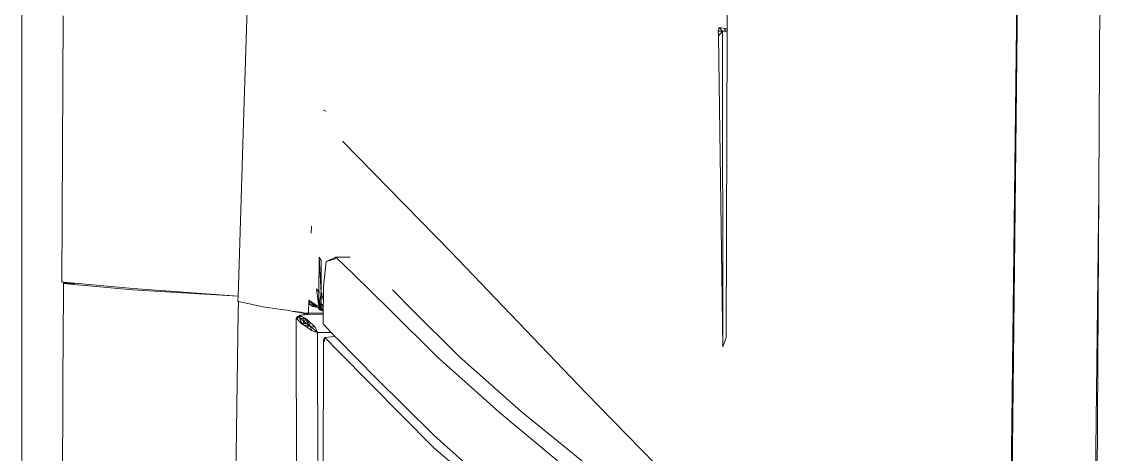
# Model space of a CAD drawing. Header units: millimetres. Extents: x 1010 to 1494, y -119 to 564.
# Drawn here: x 1339.3631 to 1339.8132, y 491.9393 to 492.1192 of the extents above; entities that cross this region are included whole.
import ezdxf

# ---------------------------------------------------------------- set-up
doc = ezdxf.new("R2010")
doc.units = ezdxf.units.MM
doc.layers.get('0').update_dxf_attribs({"lineweight": 9})
doc.layers.add('Edges', color=7, linetype='Continuous', lineweight=9)

# ---------------------------------------------------------------- blocks, each defined once
blk = doc.blocks.new('chevy tahoe pl')
at = {"layer": 'Edges'}
for p, q in [((178.631, 96.919), (207.671, 96.919)), ((180.7, 96.335), (185.23, 96.308)), ((185.23, 96.308), (185.219, 96.31)), ((185.23, 96.308), (185.375, 96.307)), ((185.36, 96.31), (185.375, 96.307)), ((185.375, 96.307), (185.601, 96.305)), ((185.601, 96.305), (185.749, 96.306)), ((185.749, 96.306), (185.658, 95.292)), ((185.75, 96.239), (185.749, 96.306)), ((185.75, 96.239), (185.767, 96.319)), ((185.767, 96.305), (185.753, 96.144)), ((185.767, 96.319), (185.769, 96.331)), ((185.767, 96.319), (185.767, 96.305)), ((185.769, 96.331), (189.675, 96.308)), ((185.753, 96.144), (185.678, 95.283)), ((185.751, 96.146), (185.75, 96.239)), ((185.751, 96.146), (185.753, 96.144)), ((185.658, 95.292), (185.562, 93.745)), ((185.678, 95.283), (185.564, 93.745)), ((181.312, 93.804), (185.332, 93.741)), ((185.332, 93.741), (185.483, 93.74)), ((185.483, 93.74), (185.404, 93.353)), ((185.484, 93.745), (185.483, 93.74)), ((185.484, 93.747), (185.484, 93.745)), ((185.562, 93.745), (185.484, 93.747)), ((185.562, 93.745), (185.562, 93.742)), ((185.564, 93.745), (185.562, 93.745)), ((185.564, 93.745), (185.564, 93.742)), ((185.712, 93.74), (185.564, 93.745)), ((188.112, 93.667), (185.712, 93.74)), ((220.585, 92.59), (188.112, 93.667)), ((185.404, 93.353), (185.362, 93.067)), ((185.341, 92.938), (185.32, 92.813)), ((185.346, 92.957), (185.327, 92.825)), ((185.346, 92.957), (185.341, 92.938)), ((185.353, 93.003), (185.346, 92.957)), ((185.352, 93.004), (185.356, 93.024)), ((185.352, 93.004), (185.353, 93.003)), ((185.363, 93.067), (185.356, 93.024)), ((185.237, 92.891), (148.373, 92.86)), ((185.098, 92.723), (185.146, 92.793)), ((185.149, 92.798), (185.121, 92.684)), ((185.199, 92.78), (185.121, 92.684)), ((185.146, 92.793), (185.149, 92.798)), ((185.149, 92.798), (185.222, 92.875)), ((185.149, 92.798), (185.251, 92.848)), ((185.149, 92.798), (185.199, 92.78)), ((185.162, 92.782), (185.161, 92.723)), ((185.251, 92.782), (185.162, 92.782)), ((185.251, 92.848), (185.199, 92.78)), ((185.199, 92.78), (185.215, 92.727)), ((185.215, 92.727), (185.251, 92.848)), ((185.215, 92.727), (185.251, 92.782)), ((185.222, 92.875), (185.237, 92.891)), ((185.222, 92.875), (185.267, 92.875)), ((185.237, 92.891), (185.267, 92.875)), ((185.251, 92.848), (185.237, 92.891)), ((185.287, 92.838), (185.251, 92.848)), ((185.251, 92.782), (185.258, 92.793)), ((185.258, 92.793), (185.267, 92.807)), ((185.267, 92.875), (185.267, 92.807)), ((185.267, 92.875), (185.287, 92.838)), ((185.267, 92.807), (185.287, 92.838)), ((185.289, 92.782), (185.287, 92.838)), ((185.301, 92.782), (185.289, 92.782)), ((185.29, 92.762), (185.289, 92.782)), ((185.314, 92.782), (185.289, 92.772)), ((185.301, 92.782), (185.29, 92.762)), ((185.293, 92.723), (185.29, 92.762)), ((185.314, 92.766), (185.293, 92.723)), ((185.314, 92.782), (185.301, 92.782)), ((185.32, 92.778), (185.313, 92.723)), ((185.314, 92.766), (185.313, 92.723)), ((185.32, 92.813), (185.314, 92.782)), ((185.314, 92.782), (185.314, 92.766)), ((185.32, 92.778), (185.314, 92.766)), ((185.327, 92.825), (185.32, 92.813)), ((185.321, 92.786), (185.32, 92.778)), ((185.327, 92.825), (185.321, 92.786)), ((185.032, 92.579), (185.121, 92.684)), ((185.032, 92.579), (185.061, 92.669)), ((185.111, 92.616), (185.032, 92.579)), ((185.061, 92.669), (185.098, 92.723)), ((185.061, 92.669), (185.121, 92.684)), ((185.098, 92.723), (185.161, 92.723)), ((185.211, 92.723), (185.111, 92.616)), ((185.121, 92.684), (185.111, 92.616)), ((185.215, 92.727), (185.121, 92.684)), ((185.229, 92.749), (185.161, 92.723)), ((185.161, 92.723), (185.211, 92.723)), ((185.215, 92.727), (185.211, 92.723)), ((185.291, 92.723), (185.293, 92.723)), ((185.301, 92.494), (185.293, 92.723)), ((185.293, 92.723), (185.313, 92.723)), ((185.313, 92.723), (185.313, 92.712)), ((185.503, 92.705), (185.313, 92.712)), ((185.313, 92.712), (185.313, 92.494)), ((185.4, 92.583), (185.446, 92.669)), ((185.4, 92.583), (185.414, 92.649)), ((185.4, 92.583), (185.454, 92.639)), ((185.4, 92.583), (185.43, 92.594)), ((185.494, 92.691), (185.408, 92.621)), ((185.439, 92.69), (185.408, 92.621)), ((185.408, 92.621), (185.433, 92.6)), ((185.411, 92.561), (185.433, 92.6)), ((185.411, 92.561), (185.67, 92.596)), ((185.442, 92.688), (185.414, 92.649)), ((185.433, 92.6), (185.494, 92.691)), ((185.454, 92.706), (185.439, 92.69)), ((185.494, 92.691), (185.439, 92.69)), ((185.494, 92.691), (185.495, 92.708)), ((185.494, 92.691), (185.503, 92.705)), ((185.503, 92.705), (185.506, 92.71)), ((185.628, 92.559), (185.67, 92.596)), ((186.592, 92.666), (186.487, 92.67)), ((185.032, 92.579), (148.387, 92.509)), ((184.912, 92.491), (181.382, 92.502)), ((184.747, 92.267), (184.959, 92.473)), ((184.897, 92.478), (184.912, 92.491)), ((184.913, 92.477), (184.897, 92.478)), ((184.913, 92.477), (184.912, 92.491)), ((184.954, 92.483), (184.912, 92.491)), ((184.959, 92.473), (184.913, 92.477)), ((184.952, 92.474), (184.954, 92.483)), ((184.954, 92.483), (184.955, 92.474)), ((184.974, 92.323), (184.959, 92.473)), ((185.032, 92.377), (185.032, 92.579)), ((185.032, 92.377), (185.159, 92.494)), ((185.301, 92.494), (185.159, 92.494)), ((185.301, 92.494), (185.313, 92.494)), ((185.361, 92.494), (185.313, 92.494)), ((185.367, 92.559), (185.346, 92.494)), ((185.349, 92.494), (185.4, 92.583)), ((185.4, 92.583), (185.361, 92.494)), ((185.378, 92.494), (185.361, 92.494)), ((185.37, 92.494), (185.367, 92.559)), ((185.367, 92.559), (185.399, 92.528)), ((185.378, 92.494), (185.387, 92.509)), ((185.423, 92.494), (185.378, 92.494)), ((185.386, 92.494), (185.387, 92.509)), ((185.4, 92.583), (185.387, 92.509)), ((185.387, 92.509), (185.442, 92.565)), ((185.388, 92.494), (185.399, 92.528)), ((185.411, 92.561), (185.399, 92.528)), ((185.399, 92.528), (185.608, 92.526)), ((185.41, 92.494), (185.459, 92.568)), ((185.628, 92.559), (185.411, 92.561)), ((185.411, 92.561), (185.608, 92.526)), ((185.423, 92.494), (185.476, 92.548)), ((185.489, 92.493), (185.423, 92.494)), ((185.587, 92.493), (185.489, 92.493)), ((185.507, 92.493), (185.608, 92.526)), ((185.587, 92.493), (185.608, 92.526)), ((185.706, 92.493), (185.587, 92.493)), ((185.608, 92.526), (185.628, 92.559)), ((186.136, 92.557), (185.608, 92.526)), ((185.608, 92.526), (186.089, 92.524)), ((186.136, 92.557), (185.628, 92.559)), ((186.074, 92.45), (185.706, 92.493)), ((186.074, 92.45), (186.108, 92.331)), ((186.074, 92.45), (186.135, 92.313)), ((186.136, 92.557), (186.089, 92.524)), ((188.277, 92.451), (188.291, 92.495)), ((184.941, 92.292), (184.359, 91.717)), ((184.941, 92.292), (184.974, 92.323)), ((184.974, 92.323), (185.032, 92.377)), ((186.135, 92.313), (185.888, 92.05)), ((186.135, 92.313), (186.108, 92.331)), ((186.135, 92.1), (186.135, 92.313)), ((183.346, 90.88), (184.747, 92.267)), ((186.216, 90.623), (187.835, 92.213)), ((185.888, 92.05), (185.38, 91.534)), ((183.52, 90.868), (184.359, 91.717)), ((185.38, 91.534), (184.674, 90.822)), ((185.612, 91.433), (185.387, 91.214)), ((185.658, 91.479), (185.612, 91.433)), ((185.387, 91.214), (184.681, 90.501)), ((181.657, 88.903), (183.346, 90.88)), ((182.673, 89.92), (183.52, 90.868)), ((184.674, 90.822), (183.862, 89.916)), ((184.145, 88.645), (186.216, 90.623)), ((184.681, 90.501), (183.87, 89.592)), ((183.862, 89.916), (183.029, 88.917)), ((183.266, 89.936), (183.265, 89.936)), ((183.87, 89.592), (183.046, 88.575)), ((182.248, 86.788), (184.145, 88.645)), ((184.822, 86.634), (189.382, 86.697)), ((184.822, 86.634), (189.451, 86.638)), ((184.959, 86.583), (184.822, 86.634)), ((184.959, 86.583), (189.449, 86.572)), ((189.382, 86.697), (189.452, 86.704)), ((189.382, 86.697), (189.451, 86.638)), ((189.45, 86.572), (189.449, 86.572)), ((189.45, 86.572), (189.451, 86.572)), ((189.451, 86.638), (189.452, 86.704)), ((189.507, 86.686), (189.451, 86.638)), ((189.451, 86.638), (189.451, 86.602)), ((189.451, 86.602), (189.489, 86.602)), ((189.451, 86.602), (189.451, 86.601)), ((189.451, 86.601), (189.488, 86.601)), ((189.451, 86.601), (189.451, 86.572)), ((189.451, 86.572), (189.482, 86.572)), ((189.452, 86.704), (189.507, 86.686)), ((189.488, 86.601), (189.482, 86.572)), ((189.482, 86.572), (190.649, 86.569)), ((189.489, 86.602), (189.488, 86.601)), ((189.507, 86.686), (189.489, 86.602)), ((190.016, 82.308), (178.874, 82.432)), ((217.425, 81.991), (178.886, 82.452)), ((187.112, 81.119), (172.041, 81.207)), ((187.112, 81.119), (182.203, 81.176)), ((202.204, 81.037), (187.112, 81.119))]:
    blk.add_line(p, q, dxfattribs=at)

msp = doc.modelspace()

# ---------------------------------------------------------------- block references
at = {"xscale": 0.02833922161548831, "yscale": 0.02833922161548831, "zscale": 0.02833922161548831, "rotation": 90}
msp.add_blockref('chevy tahoe pl', (1342.10975, 486.74633), dxfattribs=at)

doc.saveas('drawing.dxf')
